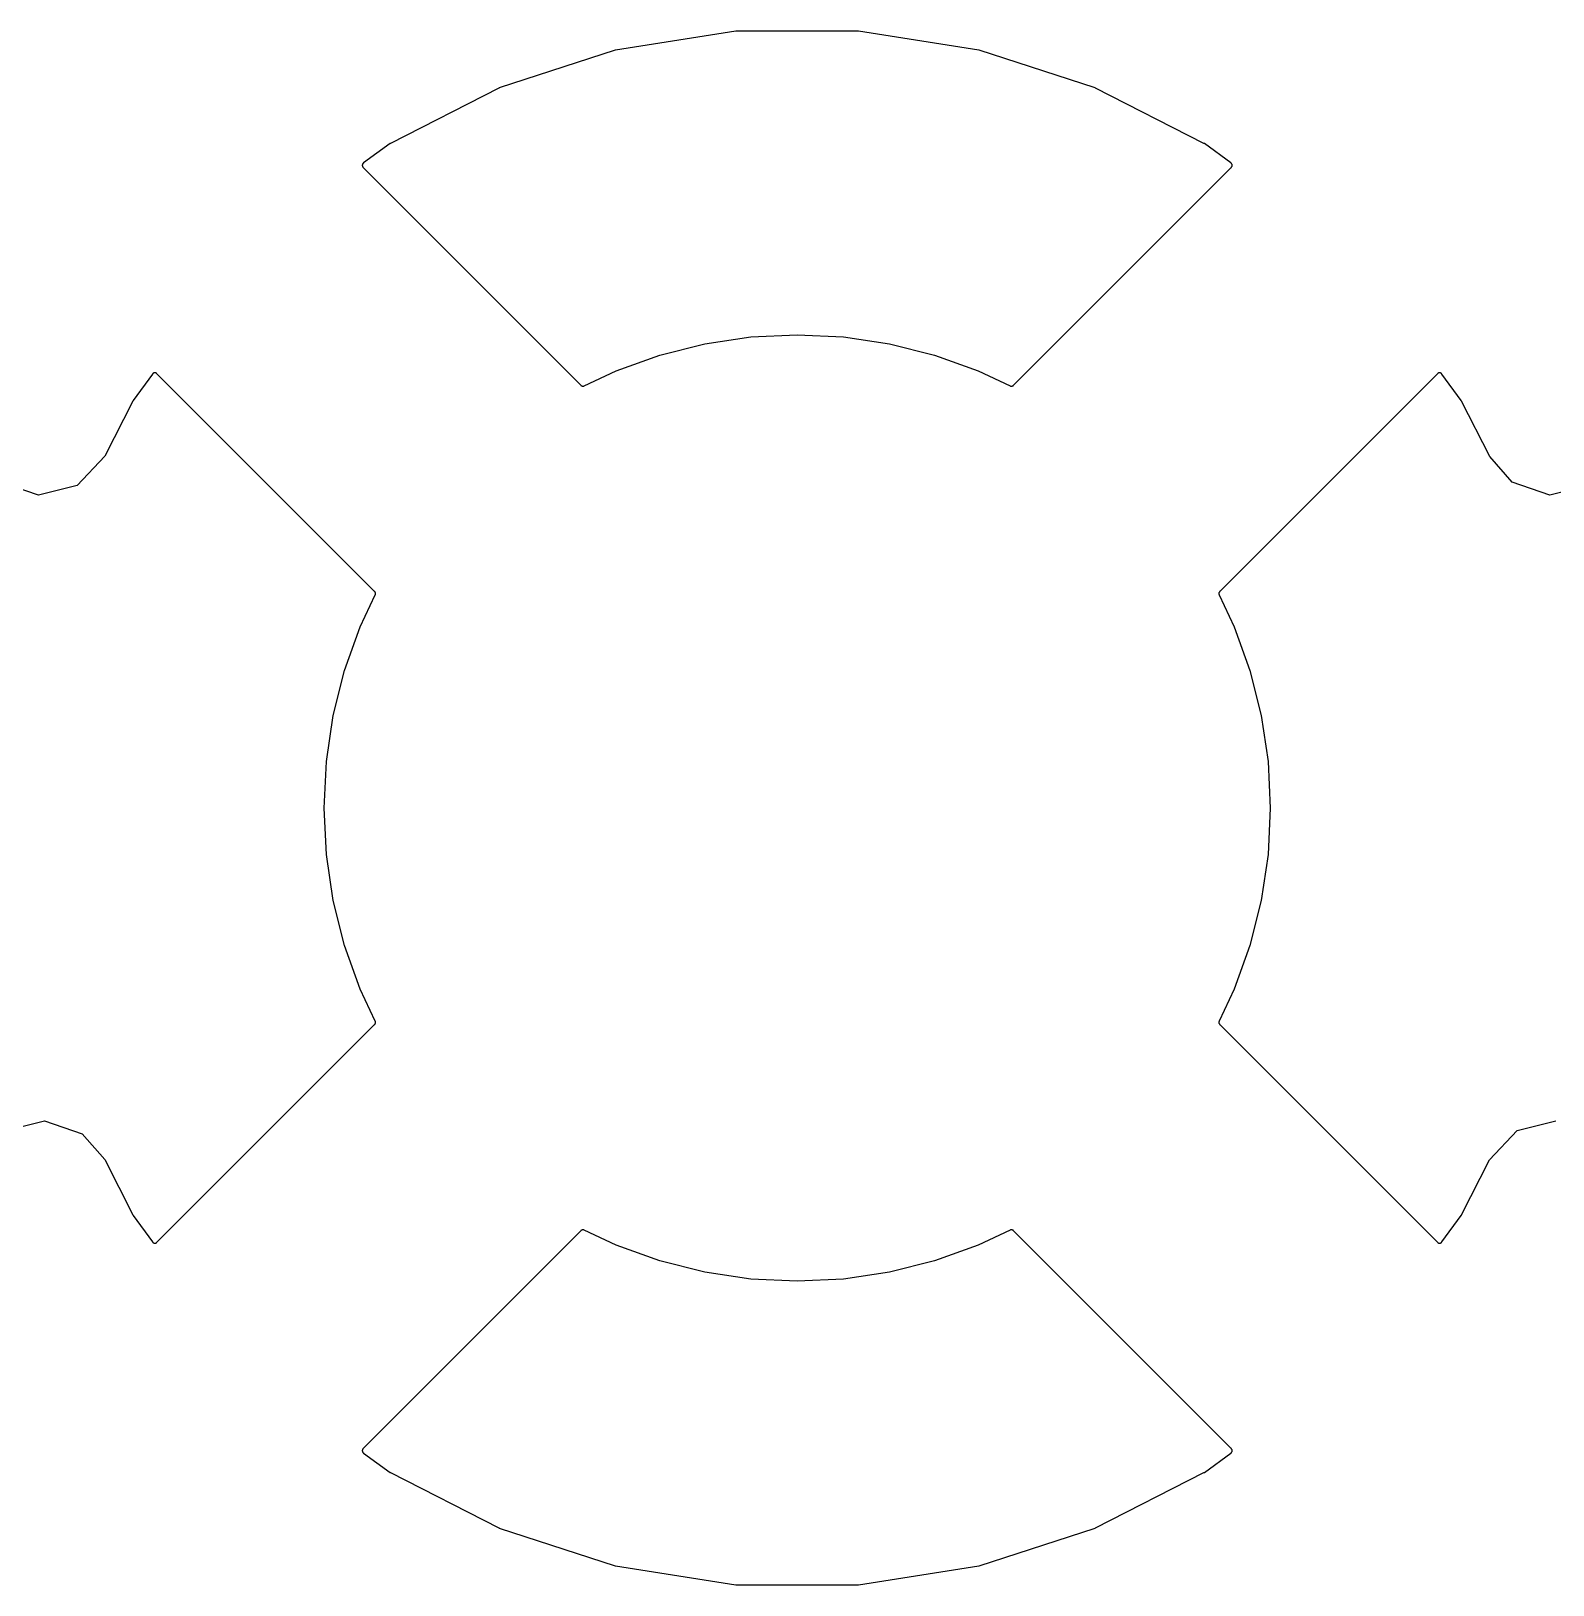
# Model space of a CAD drawing. Header units: metres. Extents: x 92.3 to 181.5, y -134.8 to -50.6.
# Drawn here: x 150.432 to 152.99, y -102.755 to -100.145 of the extents above; entities that cross this region are included whole.
import ezdxf

# ---------------------------------------------------------------- set-up
doc = ezdxf.new("R2010")
doc.units = ezdxf.units.M

msp = doc.modelspace()

# ---------------------------------------------------------------- linework, layer by layer
for points in [[(151.2187, -100.2408), (151.2187, -100.2408), (151.0364, -100.3337), (151.0363, -100.3337), (151.0362, -100.3338), (151.0361, -100.3338), (151.036, -100.3339), (151.036, -100.3339), (151.0359, -100.3339), (151.0359, -100.334), (151.0358, -100.334), (151.0357, -100.3341), (150.9911, -100.3665), (150.991, -100.3665), (150.991, -100.3666), (150.9909, -100.3667), (150.9908, -100.3668), (150.9908, -100.3668), (150.9907, -100.3669), (150.9906, -100.3669), (150.9905, -100.367), (150.9904, -100.3671), (150.9904, -100.3671), (150.9904, -100.3672), (150.9903, -100.3673), (150.9902, -100.3674), (150.9901, -100.3675), (150.9901, -100.3675), (150.9901, -100.3676), (150.99, -100.3676), (150.9899, -100.3677), (150.9899, -100.3678), (150.9899, -100.3678), (150.9898, -100.3679), (150.9897, -100.368), (150.9897, -100.3681), (150.9896, -100.3683), (150.9896, -100.3683), (150.9896, -100.3684), (150.9895, -100.3685), (150.9895, -100.3686), (150.9894, -100.3687), (150.9894, -100.3687), (150.9894, -100.3688), (150.9893, -100.3689), (150.9893, -100.369), (150.9893, -100.3691), (150.9893, -100.3691), (150.9892, -100.3692), (150.9892, -100.3694), (150.9892, -100.3695), (150.9892, -100.3696), (150.9892, -100.3696), (150.9891, -100.3697), (150.9891, -100.3698), (150.9891, -100.3699), (150.9891, -100.3701), (150.9891, -100.3701), (150.9891, -100.3702), (150.9891, -100.3703), (150.9891, -100.3704), (150.9891, -100.3705), (150.9891, -100.3705), (150.9891, -100.3706), (150.9891, -100.3708), (150.9891, -100.3709), (150.9891, -100.371), (150.9891, -100.371), (150.9891, -100.3711), (150.9891, -100.3713), (150.9892, -100.3714), (150.9892, -100.3715), (150.9892, -100.3715), (150.9892, -100.3716), (150.9892, -100.3717), (150.9893, -100.3719), (150.9893, -100.372), (150.9893, -100.372), (150.9893, -100.3721), (150.9894, -100.3722), (150.9894, -100.3723), (150.9895, -100.3724), (150.9895, -100.3724), (150.9895, -100.3726), (150.9896, -100.3727), (150.9896, -100.3728), (150.9897, -100.3729), (150.9897, -100.3729), (150.9897, -100.373), (150.9898, -100.3731), (150.9899, -100.3732), (150.9899, -100.3733), (150.9899, -100.3733), (150.99, -100.3734), (150.9901, -100.3735), (150.9901, -100.3736), (150.9902, -100.3737), (150.9902, -100.3737), (150.9903, -100.3738), (150.9904, -100.3739), (150.9905, -100.374), (150.9905, -100.3741), (151.3564, -100.7399), (151.3565, -100.74), (151.3566, -100.7401), (151.3567, -100.7402), (151.3568, -100.7402), (151.3568, -100.7402), (151.3569, -100.7403), (151.3569, -100.7404), (151.357, -100.7405), (151.3571, -100.7405), (151.3571, -100.7405), (151.3572, -100.7406), (151.3573, -100.7407), (151.3574, -100.7407), (151.3575, -100.7408), (151.3575, -100.7408), (151.3576, -100.7408), (151.3577, -100.7409), (151.3579, -100.7409), (151.358, -100.741), (151.358, -100.741), (151.3581, -100.741), (151.3582, -100.7411), (151.3583, -100.7411), (151.3584, -100.7411), (151.3584, -100.7411), (151.3585, -100.7412), (151.3586, -100.7412), (151.3587, -100.7412), (151.3589, -100.7413), (151.3589, -100.7413), (151.359, -100.7413), (151.3591, -100.7413), (151.3592, -100.7413), (151.3593, -100.7414), (151.3593, -100.7414), (151.3594, -100.7414), (151.3596, -100.7414), (151.3597, -100.7414), (151.3598, -100.7414), (151.3598, -100.7414), (151.3599, -100.7414), (151.36, -100.7414), (151.3601, -100.7414), (151.3603, -100.7414), (151.3603, -100.7414), (151.3604, -100.7414), (151.3605, -100.7414), (151.3606, -100.7413), (151.3607, -100.7413), (151.3607, -100.7413), (151.3609, -100.7413), (151.361, -100.7413), (151.3611, -100.7413), (151.3612, -100.7412), (151.3612, -100.7412), (151.3613, -100.7412), (151.3614, -100.7412), (151.3615, -100.7411), (151.3616, -100.7411), (151.3616, -100.7411), (151.3618, -100.7411), (151.3619, -100.741), (151.362, -100.741), (151.3621, -100.7409), (151.4158, -100.7155), (151.4892, -100.6892), (151.5649, -100.6703), (151.6421, -100.6588), (151.72, -100.655), (151.7979, -100.6588), (151.8751, -100.6703), (151.9508, -100.6892), (152.0242, -100.7155), (152.0779, -100.7409), (152.078, -100.741), (152.0781, -100.741), (152.0782, -100.7411), (152.0784, -100.7411), (152.0784, -100.7411), (152.0785, -100.7411), (152.0786, -100.7412), (152.0787, -100.7412), (152.0788, -100.7412), (152.0788, -100.7412), (152.0789, -100.7413), (152.079, -100.7413), (152.0791, -100.7413), (152.0793, -100.7413), (152.0793, -100.7413), (152.0794, -100.7413), (152.0795, -100.7414), (152.0796, -100.7414), (152.0797, -100.7414), (152.0797, -100.7414), (152.0799, -100.7414), (152.08, -100.7414), (152.0801, -100.7414), (152.0802, -100.7414), (152.0802, -100.7414), (152.0803, -100.7414), (152.0804, -100.7414), (152.0806, -100.7414), (152.0807, -100.7414), (152.0807, -100.7414), (152.0808, -100.7413), (152.0809, -100.7413), (152.081, -100.7413), (152.0811, -100.7413), (152.0811, -100.7413), (152.0813, -100.7412), (152.0814, -100.7412), (152.0815, -100.7412), (152.0816, -100.7411), (152.0816, -100.7411), (152.0817, -100.7411), (152.0818, -100.7411), (152.0819, -100.741), (152.082, -100.741), (152.082, -100.741), (152.0821, -100.7409), (152.0823, -100.7409), (152.0824, -100.7408), (152.0825, -100.7408), (152.0825, -100.7408), (152.0826, -100.7407), (152.0827, -100.7407), (152.0828, -100.7406), (152.0829, -100.7405), (152.0829, -100.7405), (152.083, -100.7405), (152.0831, -100.7404), (152.0831, -100.7403), (152.0832, -100.7402), (152.0832, -100.7402), (152.0833, -100.7402), (152.0834, -100.7401), (152.0835, -100.74), (152.0836, -100.7399), (152.4495, -100.3741), (152.4495, -100.374), (152.4496, -100.3739), (152.4497, -100.3738), (152.4498, -100.3737), (152.4498, -100.3737), (152.4499, -100.3736), (152.4499, -100.3735), (152.45, -100.3734), (152.4501, -100.3733), (152.4501, -100.3733), (152.4501, -100.3732), (152.4502, -100.3731), (152.4503, -100.373), (152.4503, -100.3729), (152.4503, -100.3729), (152.4504, -100.3728), (152.4504, -100.3727), (152.4505, -100.3726), (152.4505, -100.3724), (152.4505, -100.3724), (152.4506, -100.3723), (152.4506, -100.3722), (152.4507, -100.3721), (152.4507, -100.372), (152.4507, -100.372), (152.4507, -100.3719), (152.4508, -100.3717), (152.4508, -100.3716), (152.4508, -100.3715), (152.4508, -100.3715), (152.4508, -100.3714), (152.4509, -100.3713), (152.4509, -100.3711), (152.4509, -100.371), (152.4509, -100.371), (152.4509, -100.3709), (152.4509, -100.3708), (152.4509, -100.3706), (152.4509, -100.3705), (152.4509, -100.3705), (152.4509, -100.3704), (152.4509, -100.3703), (152.4509, -100.3702), (152.4509, -100.37), (152.4509, -100.37), (152.4509, -100.3699), (152.4509, -100.3698), (152.4508, -100.3697), (152.4508, -100.3695), (152.4508, -100.3695), (152.4508, -100.3694), (152.4508, -100.3693), (152.4507, -100.3692), (152.4507, -100.3691), (152.4507, -100.3691), (152.4507, -100.369), (152.4506, -100.3688), (152.4506, -100.3687), (152.4505, -100.3686), (152.4505, -100.3686), (152.4505, -100.3685), (152.4504, -100.3684), (152.4504, -100.3683), (152.4503, -100.3682), (152.4503, -100.3682), (152.4503, -100.3681), (152.4502, -100.368), (152.4501, -100.3678), (152.4501, -100.3677), (152.4501, -100.3677), (152.45, -100.3676), (152.4499, -100.3675), (152.4499, -100.3674), (152.4498, -100.3674), (152.4498, -100.3674), (152.4497, -100.3673), (152.4496, -100.3672), (152.4495, -100.3671), (152.4495, -100.367), (152.4495, -100.367), (152.4494, -100.3669), (152.4493, -100.3669), (152.4492, -100.3668), (152.4492, -100.3667), (152.4492, -100.3667), (152.4491, -100.3667), (152.449, -100.3666), (152.4489, -100.3665), (152.4489, -100.3665), (152.4043, -100.3341), (152.4043, -100.3341), (152.4042, -100.334), (152.4042, -100.334), (152.4041, -100.334), (152.4041, -100.334), (152.404, -100.3339), (152.404, -100.3339), (152.4039, -100.3338), (152.4037, -100.3338), (152.4037, -100.3338), (152.4036, -100.3337), (152.2213, -100.2408), (152.2212, -100.2407), (152.2211, -100.2407), (152.221, -100.2407), (152.2209, -100.2406), (152.2209, -100.2406), (152.2209, -100.2406), (152.2208, -100.2406), (152.2207, -100.2405), (152.2206, -100.2405), (152.026, -100.1773), (152.0259, -100.1772), (152.0258, -100.1772), (152.0257, -100.1772), (152.0256, -100.1771), (152.0256, -100.1771), (152.0255, -100.1771), (152.0254, -100.1771), (152.0253, -100.1771), (152.0252, -100.1771), (151.8231, -100.1451), (151.823, -100.145), (151.8229, -100.145), (151.8228, -100.145), (151.8227, -100.145), (151.8227, -100.145), (151.8226, -100.145), (151.8225, -100.145), (151.8224, -100.145), (151.8223, -100.145), (151.6177, -100.145), (151.6176, -100.145), (151.6175, -100.145), (151.6174, -100.145), (151.6173, -100.145), (151.6173, -100.145), (151.6172, -100.145), (151.6171, -100.145), (151.617, -100.145), (151.6169, -100.1451), (151.4148, -100.1771), (151.4147, -100.1771), (151.4146, -100.1771), (151.4145, -100.1771), (151.4144, -100.1771), (151.4144, -100.1771), (151.4143, -100.1772), (151.4142, -100.1772), (151.4141, -100.1772), (151.414, -100.1773), (151.2194, -100.2405), (151.2194, -100.2405), (151.2194, -100.2405), (151.2193, -100.2405), (151.2193, -100.2405), (151.2193, -100.2405), (151.2192, -100.2406), (151.2192, -100.2406), (151.2192, -100.2406), (151.2192, -100.2406), (151.2191, -100.2406), (151.2191, -100.2406), (151.2191, -100.2406), (151.2191, -100.2406), (151.2191, -100.2406), (151.2191, -100.2406), (151.219, -100.2407), (151.2189, -100.2407), (151.2189, -100.2407), (151.2189, -100.2407), (151.2188, -100.2407), (151.2188, -100.2407), (151.2188, -100.2408), (151.2187, -100.2408), (151.2187, -100.2408)], [(150.3901, -101.9915), (150.4551, -101.9754), (150.5186, -101.9971), (150.5563, -102.0406), (150.6037, -102.1336), (150.6038, -102.1337), (150.6038, -102.1337), (150.6038, -102.1339), (150.6039, -102.134), (150.6039, -102.134), (150.604, -102.1341), (150.604, -102.1341), (150.604, -102.1342), (150.604, -102.1342), (150.6041, -102.1343), (150.6041, -102.1343), (150.6365, -102.1789), (150.6365, -102.1789), (150.6366, -102.179), (150.6367, -102.1791), (150.6367, -102.1792), (150.6367, -102.1792), (150.6368, -102.1792), (150.6369, -102.1793), (150.6369, -102.1794), (150.637, -102.1795), (150.637, -102.1795), (150.6371, -102.1795), (150.6372, -102.1796), (150.6373, -102.1797), (150.6374, -102.1798), (150.6374, -102.1798), (150.6374, -102.1799), (150.6375, -102.1799), (150.6376, -102.18), (150.6377, -102.1801), (150.6377, -102.1801), (150.6378, -102.1801), (150.638, -102.1802), (150.6381, -102.1803), (150.6382, -102.1803), (150.6382, -102.1803), (150.6383, -102.1804), (150.6384, -102.1804), (150.6385, -102.1805), (150.6386, -102.1805), (150.6386, -102.1805), (150.6387, -102.1806), (150.6388, -102.1806), (150.639, -102.1807), (150.6391, -102.1807), (150.6391, -102.1807), (150.6392, -102.1807), (150.6393, -102.1808), (150.6394, -102.1808), (150.6395, -102.1808), (150.6395, -102.1808), (150.6397, -102.1808), (150.6398, -102.1809), (150.6399, -102.1809), (150.64, -102.1809), (150.64, -102.1809), (150.6402, -102.1809), (150.6403, -102.1809), (150.6404, -102.1809), (150.6405, -102.1809), (150.6405, -102.1809), (150.6406, -102.1809), (150.6408, -102.1809), (150.6409, -102.1809), (150.641, -102.1809), (150.641, -102.1809), (150.6411, -102.1809), (150.6413, -102.1809), (150.6414, -102.1808), (150.6415, -102.1808), (150.6415, -102.1808), (150.6416, -102.1808), (150.6417, -102.1808), (150.6419, -102.1807), (150.642, -102.1807), (150.642, -102.1807), (150.6421, -102.1807), (150.6422, -102.1806), (150.6423, -102.1806), (150.6424, -102.1805), (150.6424, -102.1805), (150.6426, -102.1805), (150.6427, -102.1804), (150.6428, -102.1804), (150.6429, -102.1803), (150.6429, -102.1803), (150.643, -102.1803), (150.6431, -102.1802), (150.6432, -102.1801), (150.6433, -102.1801), (150.6433, -102.1801), (150.6434, -102.18), (150.6435, -102.1799), (150.6436, -102.1799), (150.6437, -102.1798), (150.6437, -102.1798), (150.6438, -102.1797), (150.6439, -102.1796), (150.644, -102.1795), (150.6441, -102.1795), (151.0099, -101.8136), (151.01, -101.8135), (151.01, -101.8135), (151.0101, -101.8134), (151.0102, -101.8133), (151.0103, -101.8132), (151.0103, -101.8132), (151.0103, -101.8131), (151.0104, -101.813), (151.0105, -101.8129), (151.0106, -101.8128), (151.0106, -101.8128), (151.0106, -101.8127), (151.0107, -101.8126), (151.0108, -101.8125), (151.0108, -101.8124), (151.0108, -101.8124), (151.0109, -101.8122), (151.0109, -101.8121), (151.011, -101.812), (151.011, -101.8119), (151.011, -101.8119), (151.0111, -101.8118), (151.0111, -101.8117), (151.0112, -101.8115), (151.0112, -101.8114), (151.0112, -101.8114), (151.0112, -101.8113), (151.0113, -101.8112), (151.0113, -101.811), (151.0113, -101.8109), (151.0113, -101.8109), (151.0113, -101.8108), (151.0114, -101.8107), (151.0114, -101.8105), (151.0114, -101.8104), (151.0114, -101.8104), (151.0114, -101.8103), (151.0114, -101.8101), (151.0114, -101.81), (151.0114, -101.8099), (151.0114, -101.8099), (151.0114, -101.8098), (151.0114, -101.8096), (151.0114, -101.8095), (151.0113, -101.8094), (151.0113, -101.8094), (151.0113, -101.8093), (151.0113, -101.8091), (151.0113, -101.809), (151.0113, -101.8089), (151.0113, -101.8089), (151.0112, -101.8088), (151.0112, -101.8086), (151.0111, -101.8085), (151.0111, -101.8084), (151.0111, -101.8084), (151.0111, -101.8083), (151.011, -101.8082), (151.011, -101.808), (151.011, -101.808), (151.0109, -101.8079), (150.9855, -101.7542), (150.9592, -101.6808), (150.9403, -101.6051), (150.9288, -101.5279), (150.925, -101.45), (150.9288, -101.3721), (150.9403, -101.2949), (150.9592, -101.2192), (150.9855, -101.1458), (151.0109, -101.0921), (151.011, -101.092), (151.011, -101.092), (151.011, -101.0918), (151.0111, -101.0917), (151.0111, -101.0916), (151.0111, -101.0916), (151.0111, -101.0915), (151.0112, -101.0914), (151.0112, -101.0912), (151.0113, -101.0911), (151.0113, -101.0911), (151.0113, -101.091), (151.0113, -101.0909), (151.0113, -101.0907), (151.0113, -101.0906), (151.0113, -101.0906), (151.0114, -101.0905), (151.0114, -101.0904), (151.0114, -101.0902), (151.0114, -101.0901), (151.0114, -101.0901), (151.0114, -101.09), (151.0114, -101.0899), (151.0114, -101.0897), (151.0114, -101.0896), (151.0114, -101.0896), (151.0114, -101.0895), (151.0114, -101.0893), (151.0113, -101.0892), (151.0113, -101.0891), (151.0113, -101.0891), (151.0113, -101.089), (151.0113, -101.0888), (151.0112, -101.0887), (151.0112, -101.0886), (151.0112, -101.0886), (151.0112, -101.0885), (151.0111, -101.0883), (151.0111, -101.0882), (151.011, -101.0881), (151.011, -101.0881), (151.011, -101.088), (151.0109, -101.0879), (151.0109, -101.0878), (151.0108, -101.0876), (151.0108, -101.0876), (151.0108, -101.0875), (151.0107, -101.0874), (151.0106, -101.0873), (151.0106, -101.0872), (151.0106, -101.0872), (151.0105, -101.0871), (151.0104, -101.087), (151.0103, -101.0869), (151.0103, -101.0868), (151.0103, -101.0868), (151.0102, -101.0867), (151.0101, -101.0866), (151.01, -101.0865), (151.01, -101.0865), (151.0099, -101.0864), (150.6441, -100.7205), (150.644, -100.7205), (150.6439, -100.7204), (150.6438, -100.7203), (150.6437, -100.7202), (150.6437, -100.7202), (150.6436, -100.7201), (150.6435, -100.7201), (150.6434, -100.72), (150.6433, -100.7199), (150.6433, -100.7199), (150.6432, -100.7199), (150.6431, -100.7198), (150.643, -100.7197), (150.6429, -100.7197), (150.6429, -100.7197), (150.6428, -100.7196), (150.6427, -100.7196), (150.6426, -100.7195), (150.6424, -100.7195), (150.6424, -100.7195), (150.6423, -100.7194), (150.6422, -100.7194), (150.6421, -100.7193), (150.642, -100.7193), (150.642, -100.7193), (150.6419, -100.7193), (150.6417, -100.7192), (150.6416, -100.7192), (150.6415, -100.7192), (150.6415, -100.7192), (150.6414, -100.7192), (150.6413, -100.7191), (150.6411, -100.7191), (150.641, -100.7191), (150.641, -100.7191), (150.6409, -100.7191), (150.6408, -100.7191), (150.6406, -100.7191), (150.6405, -100.7191), (150.6405, -100.7191), (150.6404, -100.7191), (150.6403, -100.7191), (150.6402, -100.7191), (150.6401, -100.7191), (150.6401, -100.7191), (150.6399, -100.7191), (150.6398, -100.7191), (150.6397, -100.7191), (150.6396, -100.7192), (150.6396, -100.7192), (150.6395, -100.7192), (150.6394, -100.7192), (150.6392, -100.7192), (150.6391, -100.7193), (150.6391, -100.7193), (150.639, -100.7193), (150.6389, -100.7193), (150.6388, -100.7194), (150.6387, -100.7194), (150.6387, -100.7194), (150.6386, -100.7195), (150.6385, -100.7195), (150.6384, -100.7196), (150.6383, -100.7196), (150.6383, -100.7196), (150.6381, -100.7197), (150.638, -100.7197), (150.6379, -100.7198), (150.6378, -100.7199), (150.6378, -100.7199), (150.6377, -100.7199), (150.6376, -100.72), (150.6376, -100.7201), (150.6375, -100.7201), (150.6375, -100.7201), (150.6374, -100.7202), (150.6373, -100.7203), (150.6372, -100.7204), (150.6371, -100.7204), (150.6371, -100.7204), (150.637, -100.7205), (150.6369, -100.7206), (150.6369, -100.7207), (150.6368, -100.7208), (150.6368, -100.7208), (150.6367, -100.7209), (150.6366, -100.721), (150.6365, -100.721), (150.6365, -100.7211), (150.6041, -100.7657), (150.604, -100.7658), (150.604, -100.7659), (150.6039, -100.7659), (150.6039, -100.766), (150.6039, -100.766), (150.6038, -100.7661), (150.6038, -100.7662), (150.6037, -100.7663), (150.6037, -100.7664), (150.5564, -100.8593), (150.5099, -100.9085), (150.4449, -100.9246), (150.3814, -100.9029)], [(153.0499, -100.9085), (152.9849, -100.9246), (152.9214, -100.9029), (152.8837, -100.8594), (152.8363, -100.7664), (152.8363, -100.7663), (152.8362, -100.7662), (152.8362, -100.7661), (152.8361, -100.766), (152.8361, -100.766), (152.8361, -100.766), (152.836, -100.7659), (152.836, -100.7658), (152.8359, -100.7657), (152.8035, -100.7211), (152.8035, -100.7211), (152.8034, -100.721), (152.8033, -100.7209), (152.8033, -100.7209), (152.8033, -100.7208), (152.8032, -100.7207), (152.8031, -100.7206), (152.803, -100.7205), (152.803, -100.7205), (152.8029, -100.7205), (152.8028, -100.7204), (152.8027, -100.7203), (152.8026, -100.7202), (152.8026, -100.7202), (152.8026, -100.7201), (152.8025, -100.7201), (152.8024, -100.72), (152.8023, -100.7199), (152.8023, -100.7199), (152.8021, -100.7199), (152.802, -100.7198), (152.8019, -100.7197), (152.8018, -100.7197), (152.8018, -100.7197), (152.8017, -100.7196), (152.8016, -100.7196), (152.8015, -100.7195), (152.8014, -100.7195), (152.8014, -100.7195), (152.8013, -100.7194), (152.8012, -100.7194), (152.801, -100.7193), (152.8009, -100.7193), (152.8009, -100.7193), (152.8008, -100.7193), (152.8007, -100.7192), (152.8006, -100.7192), (152.8004, -100.7192), (152.8004, -100.7192), (152.8003, -100.7192), (152.8002, -100.7191), (152.8001, -100.7191), (152.8, -100.7191), (152.8, -100.7191), (152.7998, -100.7191), (152.7997, -100.7191), (152.7996, -100.7191), (152.7995, -100.7191), (152.7995, -100.7191), (152.7994, -100.7191), (152.7992, -100.7191), (152.7991, -100.7191), (152.799, -100.7191), (152.799, -100.7191), (152.7989, -100.7191), (152.7987, -100.7191), (152.7986, -100.7192), (152.7985, -100.7192), (152.7985, -100.7192), (152.7984, -100.7192), (152.7983, -100.7192), (152.7981, -100.7193), (152.798, -100.7193), (152.798, -100.7193), (152.7979, -100.7193), (152.7978, -100.7194), (152.7977, -100.7194), (152.7976, -100.7195), (152.7976, -100.7195), (152.7974, -100.7195), (152.7973, -100.7196), (152.7972, -100.7196), (152.7971, -100.7197), (152.7971, -100.7197), (152.797, -100.7197), (152.7969, -100.7198), (152.7968, -100.7199), (152.7967, -100.7199), (152.7967, -100.7199), (152.7966, -100.72), (152.7965, -100.7201), (152.7964, -100.7201), (152.7963, -100.7202), (152.7963, -100.7202), (152.7962, -100.7203), (152.7961, -100.7204), (152.796, -100.7205), (152.7959, -100.7205), (152.4301, -101.0864), (152.43, -101.0865), (152.43, -101.0865), (152.4299, -101.0866), (152.4298, -101.0867), (152.4297, -101.0868), (152.4297, -101.0868), (152.4296, -101.0869), (152.4296, -101.087), (152.4295, -101.0871), (152.4294, -101.0872), (152.4294, -101.0872), (152.4294, -101.0873), (152.4293, -101.0874), (152.4292, -101.0875), (152.4292, -101.0876), (152.4292, -101.0876), (152.4291, -101.0878), (152.4291, -101.0879), (152.429, -101.088), (152.429, -101.0881), (152.429, -101.0881), (152.4289, -101.0882), (152.4289, -101.0883), (152.4288, -101.0885), (152.4288, -101.0886), (152.4288, -101.0886), (152.4288, -101.0887), (152.4287, -101.0888), (152.4287, -101.089), (152.4287, -101.0891), (152.4287, -101.0891), (152.4287, -101.0892), (152.4286, -101.0893), (152.4286, -101.0895), (152.4286, -101.0896), (152.4286, -101.0896), (152.4286, -101.0897), (152.4286, -101.0899), (152.4286, -101.09), (152.4286, -101.0901), (152.4286, -101.0901), (152.4286, -101.0902), (152.4286, -101.0904), (152.4286, -101.0905), (152.4287, -101.0906), (152.4287, -101.0906), (152.4287, -101.0907), (152.4287, -101.0909), (152.4287, -101.091), (152.4287, -101.0911), (152.4287, -101.0911), (152.4288, -101.0912), (152.4288, -101.0914), (152.4289, -101.0915), (152.4289, -101.0916), (152.4289, -101.0916), (152.4289, -101.0917), (152.429, -101.0918), (152.429, -101.092), (152.429, -101.092), (152.4291, -101.0921), (152.4545, -101.1458), (152.4808, -101.2192), (152.4997, -101.2949), (152.5112, -101.3721), (152.515, -101.45), (152.5112, -101.5279), (152.4997, -101.6051), (152.4808, -101.6808), (152.4545, -101.7542), (152.4291, -101.8079), (152.429, -101.808)], [(152.429, -101.808), (152.429, -101.808), (152.429, -101.8082), (152.4289, -101.8083), (152.4289, -101.8084), (152.4289, -101.8084), (152.4289, -101.8085), (152.4288, -101.8086), (152.4288, -101.8088), (152.4287, -101.8089), (152.4287, -101.8089), (152.4287, -101.809), (152.4287, -101.8091), (152.4287, -101.8093), (152.4287, -101.8094), (152.4287, -101.8094), (152.4286, -101.8095), (152.4286, -101.8096), (152.4286, -101.8098), (152.4286, -101.8099), (152.4286, -101.8099), (152.4286, -101.81), (152.4286, -101.8101), (152.4286, -101.8103), (152.4286, -101.8104), (152.4286, -101.8104), (152.4286, -101.8105), (152.4286, -101.8107), (152.4287, -101.8108), (152.4287, -101.8109), (152.4287, -101.8109), (152.4287, -101.811), (152.4287, -101.8112), (152.4288, -101.8113), (152.4288, -101.8114), (152.4288, -101.8114), (152.4288, -101.8115), (152.4289, -101.8117), (152.4289, -101.8118), (152.429, -101.8119), (152.429, -101.8119), (152.429, -101.812), (152.4291, -101.8121), (152.4291, -101.8122), (152.4292, -101.8124), (152.4292, -101.8124), (152.4292, -101.8125), (152.4293, -101.8126), (152.4294, -101.8127), (152.4294, -101.8128), (152.4294, -101.8128), (152.4295, -101.8129), (152.4296, -101.813), (152.4296, -101.8131), (152.4297, -101.8132), (152.4297, -101.8132), (152.4298, -101.8133), (152.4299, -101.8134), (152.43, -101.8135), (152.43, -101.8135), (152.4301, -101.8136), (152.7959, -102.1795), (152.796, -102.1795), (152.7961, -102.1796), (152.7962, -102.1797), (152.7963, -102.1798), (152.7963, -102.1798), (152.7964, -102.1799), (152.7965, -102.1799), (152.7966, -102.18), (152.7967, -102.1801), (152.7967, -102.1801), (152.7968, -102.1801), (152.7969, -102.1802), (152.797, -102.1803), (152.7971, -102.1803), (152.7971, -102.1803), (152.7972, -102.1804), (152.7973, -102.1804), (152.7974, -102.1805), (152.7975, -102.1805), (152.7975, -102.1805), (152.7976, -102.1806), (152.7977, -102.1806), (152.7979, -102.1807), (152.798, -102.1807), (152.798, -102.1807), (152.7981, -102.1807), (152.7982, -102.1808), (152.7983, -102.1808), (152.7984, -102.1808), (152.7984, -102.1808), (152.7986, -102.1808), (152.7987, -102.1809), (152.7988, -102.1809), (152.7989, -102.1809), (152.7989, -102.1809), (152.799, -102.1809), (152.7991, -102.1809), (152.7993, -102.1809), (152.7994, -102.1809), (152.7994, -102.1809), (152.7995, -102.1809), (152.7996, -102.1809), (152.7997, -102.1809), (152.7999, -102.1809), (152.7999, -102.1809), (152.8, -102.1809), (152.8001, -102.1809), (152.8002, -102.1809), (152.8003, -102.1808), (152.8003, -102.1808), (152.8005, -102.1808), (152.8006, -102.1808), (152.8007, -102.1808), (152.8008, -102.1807), (152.8008, -102.1807), (152.8009, -102.1807), (152.801, -102.1807), (152.8012, -102.1806), (152.8013, -102.1806), (152.8013, -102.1806), (152.8014, -102.1805), (152.8015, -102.1805), (152.8016, -102.1804), (152.8017, -102.1804), (152.8017, -102.1804), (152.8018, -102.1803), (152.8019, -102.1803), (152.802, -102.1802), (152.8021, -102.1802), (152.8021, -102.1802), (152.8022, -102.1801), (152.8023, -102.18), (152.8024, -102.18), (152.8025, -102.1799), (152.8025, -102.1799), (152.8026, -102.1798), (152.8027, -102.1797), (152.8028, -102.1797), (152.8029, -102.1796), (152.8029, -102.1796), (152.803, -102.1795), (152.8031, -102.1794), (152.8031, -102.1793), (152.8032, -102.1792), (152.8032, -102.1792), (152.8033, -102.1791), (152.8034, -102.1791), (152.8034, -102.179), (152.8035, -102.1789), (152.8359, -102.1343), (152.836, -102.1342), (152.836, -102.1342), (152.8361, -102.1341), (152.8361, -102.134), (152.8362, -102.1338), (152.8362, -102.1338), (152.8363, -102.1337), (152.8363, -102.1336), (152.8363, -102.1336), (152.8836, -102.0407), (152.9301, -101.9915), (152.9951, -101.9754)], [(151.362, -102.159), (151.362, -102.159), (151.3619, -102.159), (151.3618, -102.1589), (151.3616, -102.1589), (151.3616, -102.1589), (151.3615, -102.1589), (151.3614, -102.1588), (151.3613, -102.1588), (151.3612, -102.1588), (151.3612, -102.1588), (151.3611, -102.1587), (151.361, -102.1587), (151.3609, -102.1587), (151.3607, -102.1587), (151.3607, -102.1587), (151.3606, -102.1587), (151.3605, -102.1586), (151.3604, -102.1586), (151.3603, -102.1586), (151.3603, -102.1586), (151.3601, -102.1586), (151.36, -102.1586), (151.3599, -102.1586), (151.3598, -102.1586), (151.3598, -102.1586), (151.3597, -102.1586), (151.3596, -102.1586), (151.3594, -102.1586), (151.3593, -102.1586), (151.3593, -102.1586), (151.3592, -102.1587), (151.3591, -102.1587), (151.359, -102.1587), (151.3589, -102.1587), (151.3589, -102.1587), (151.3587, -102.1588), (151.3586, -102.1588), (151.3585, -102.1588), (151.3584, -102.1589), (151.3584, -102.1589), (151.3583, -102.1589), (151.3582, -102.1589), (151.3581, -102.159), (151.358, -102.159), (151.358, -102.159), (151.3579, -102.1591), (151.3577, -102.1591), (151.3576, -102.1592), (151.3575, -102.1592), (151.3575, -102.1592), (151.3574, -102.1593), (151.3573, -102.1593), (151.3572, -102.1594), (151.3571, -102.1595), (151.3571, -102.1595), (151.357, -102.1595), (151.3569, -102.1596), (151.3569, -102.1597), (151.3568, -102.1598), (151.3568, -102.1598), (151.3567, -102.1598), (151.3566, -102.1599), (151.3565, -102.16), (151.3564, -102.1601), (150.9905, -102.5259), (150.9905, -102.526), (150.9904, -102.5261), (150.9903, -102.5262), (150.9902, -102.5263), (150.9902, -102.5263), (150.9901, -102.5264), (150.9901, -102.5265), (150.99, -102.5266), (150.9899, -102.5267), (150.9899, -102.5267), (150.9899, -102.5268), (150.9898, -102.5269), (150.9897, -102.527), (150.9897, -102.5271), (150.9897, -102.5271), (150.9896, -102.5272), (150.9896, -102.5273), (150.9895, -102.5274), (150.9895, -102.5275), (150.9895, -102.5275), (150.9894, -102.5276), (150.9894, -102.5277), (150.9893, -102.5279), (150.9893, -102.528), (150.9893, -102.528), (150.9893, -102.5281), (150.9892, -102.5282), (150.9892, -102.5283), (150.9892, -102.5284), (150.9892, -102.5284), (150.9892, -102.5286), (150.9891, -102.5287), (150.9891, -102.5288), (150.9891, -102.5289), (150.9891, -102.5289), (150.9891, -102.529), (150.9891, -102.5291), (150.9891, -102.5293), (150.9891, -102.5294), (150.9891, -102.5294), (150.9891, -102.5295), (150.9891, -102.5296), (150.9891, -102.5297), (150.9891, -102.5299), (150.9891, -102.5299), (150.9891, -102.53), (150.9891, -102.5301), (150.9891, -102.5302), (150.9892, -102.5303), (150.9892, -102.5303), (150.9892, -102.5305), (150.9892, -102.5306), (150.9892, -102.5307), (150.9893, -102.5308), (150.9893, -102.5308), (150.9893, -102.5309), (150.9893, -102.531), (150.9894, -102.5312), (150.9894, -102.5313), (150.9894, -102.5313), (150.9895, -102.5314), (150.9895, -102.5315), (150.9895, -102.5316), (150.9896, -102.5317), (150.9896, -102.5317), (150.9897, -102.5318), (150.9897, -102.5319), (150.9898, -102.532), (150.9898, -102.5321), (150.9898, -102.5321), (150.9899, -102.5322), (150.99, -102.5323), (150.99, -102.5324), (150.9901, -102.5325), (150.9901, -102.5325), (150.9902, -102.5326), (150.9903, -102.5327), (150.9903, -102.5328), (150.9904, -102.5329), (150.9904, -102.5329), (150.9905, -102.533), (150.9906, -102.5331), (150.9907, -102.5331), (150.9908, -102.5332), (150.9908, -102.5332), (150.9909, -102.5333), (150.9909, -102.5334), (150.991, -102.5334), (150.9911, -102.5335), (151.0357, -102.5659), (151.0358, -102.566), (151.0359, -102.566), (151.036, -102.5661), (151.036, -102.5661), (151.036, -102.5661), (151.0361, -102.5662), (151.0362, -102.5662), (151.0363, -102.5663), (151.0364, -102.5663), (151.2187, -102.6592), (151.2188, -102.6593), (151.2189, -102.6593), (151.219, -102.6593), (151.2191, -102.6594), (151.2191, -102.6594), (151.2191, -102.6594), (151.2192, -102.6594), (151.2193, -102.6595), (151.2194, -102.6595), (151.414, -102.7227), (151.4141, -102.7228), (151.4142, -102.7228), (151.4143, -102.7228), (151.4144, -102.7229), (151.4144, -102.7229), (151.4145, -102.7229), (151.4146, -102.7229), (151.4147, -102.7229), (151.4148, -102.7229), (151.6169, -102.7549), (151.617, -102.755), (151.6171, -102.755), (151.6172, -102.755), (151.6173, -102.755), (151.6173, -102.755), (151.6174, -102.755), (151.6175, -102.755), (151.6176, -102.755), (151.6177, -102.755), (151.8223, -102.755), (151.8224, -102.755), (151.8225, -102.755), (151.8226, -102.755), (151.8227, -102.755), (151.8227, -102.755), (151.8228, -102.755), (151.8229, -102.755), (151.823, -102.755), (151.8231, -102.7549), (152.0252, -102.7229), (152.0253, -102.7229), (152.0254, -102.7229), (152.0255, -102.7229), (152.0256, -102.7229), (152.0256, -102.7229), (152.0257, -102.7228), (152.0258, -102.7228), (152.0259, -102.7228), (152.026, -102.7227), (152.2206, -102.6595), (152.2207, -102.6595), (152.2208, -102.6594), (152.2209, -102.6594), (152.2209, -102.6594), (152.2209, -102.6594), (152.221, -102.6593), (152.2211, -102.6593), (152.2212, -102.6593), (152.2213, -102.6592), (152.4036, -102.5663), (152.4037, -102.5663), (152.4038, -102.5662), (152.4039, -102.5662), (152.404, -102.5661), (152.404, -102.5661), (152.404, -102.5661), (152.4041, -102.566), (152.4042, -102.566), (152.4043, -102.5659), (152.4489, -102.5335), (152.449, -102.5334), (152.4491, -102.5334), (152.4491, -102.5333), (152.4492, -102.5332), (152.4492, -102.5332), (152.4493, -102.5331), (152.4494, -102.5331), (152.4495, -102.533), (152.4496, -102.5329), (152.4496, -102.5329), (152.4497, -102.5328), (152.4497, -102.5327), (152.4498, -102.5326), (152.4499, -102.5325), (152.4499, -102.5325), (152.45, -102.5324), (152.45, -102.5323), (152.4501, -102.5322), (152.4502, -102.5321), (152.4502, -102.5321), (152.4502, -102.532), (152.4503, -102.5319), (152.4503, -102.5318), (152.4504, -102.5317), (152.4504, -102.5317), (152.4504, -102.5316), (152.4505, -102.5315), (152.4505, -102.5314), (152.4506, -102.5313), (152.4506, -102.5313), (152.4506, -102.5312), (152.4507, -102.531), (152.4507, -102.5309), (152.4507, -102.5308), (152.4507, -102.5308), (152.4508, -102.5307), (152.4508, -102.5306), (152.4508, -102.5305), (152.4508, -102.5303), (152.4508, -102.5303), (152.4509, -102.5302), (152.4509, -102.5301), (152.4509, -102.53), (152.4509, -102.5299), (152.4509, -102.5299), (152.4509, -102.5297), (152.4509, -102.5296), (152.4509, -102.5295), (152.4509, -102.5294), (152.4509, -102.5294), (152.4509, -102.5293), (152.4509, -102.5291), (152.4509, -102.529), (152.4509, -102.5289), (152.4509, -102.5289), (152.4509, -102.5288), (152.4509, -102.5287), (152.4508, -102.5286), (152.4508, -102.5284), (152.4508, -102.5284), (152.4508, -102.5283), (152.4508, -102.5282), (152.4507, -102.5281), (152.4507, -102.528), (152.4507, -102.528), (152.4507, -102.5279), (152.4506, -102.5277), (152.4506, -102.5276), (152.4505, -102.5275), (152.4505, -102.5275), (152.4505, -102.5274), (152.4504, -102.5273), (152.4504, -102.5272), (152.4503, -102.5271), (152.4503, -102.5271), (152.4503, -102.527), (152.4502, -102.5269), (152.4501, -102.5268), (152.4501, -102.5267), (152.4501, -102.5267), (152.45, -102.5266), (152.4499, -102.5265), (152.4499, -102.5264), (152.4498, -102.5263), (152.4498, -102.5263), (152.4497, -102.5262), (152.4496, -102.5261), (152.4495, -102.526), (152.4495, -102.5259), (152.0836, -102.1601), (152.0835, -102.16), (152.0834, -102.1599), (152.0833, -102.1598), (152.0832, -102.1598), (152.0832, -102.1598), (152.0831, -102.1597), (152.0831, -102.1596), (152.083, -102.1595), (152.0829, -102.1595), (152.0829, -102.1595), (152.0828, -102.1594), (152.0827, -102.1593), (152.0826, -102.1593), (152.0825, -102.1592), (152.0825, -102.1592), (152.0824, -102.1592), (152.0823, -102.1591), (152.0821, -102.1591), (152.082, -102.159), (152.082, -102.159), (152.0819, -102.159), (152.0818, -102.1589), (152.0817, -102.1589), (152.0816, -102.1589), (152.0816, -102.1589), (152.0815, -102.1588), (152.0814, -102.1588), (152.0813, -102.1588), (152.0811, -102.1587), (152.0811, -102.1587), (152.081, -102.1587), (152.0809, -102.1587), (152.0808, -102.1587), (152.0807, -102.1586), (152.0807, -102.1586), (152.0806, -102.1586), (152.0804, -102.1586), (152.0803, -102.1586), (152.0802, -102.1586), (152.0802, -102.1586), (152.0801, -102.1586), (152.08, -102.1586), (152.0799, -102.1586), (152.0797, -102.1586), (152.0797, -102.1586), (152.0796, -102.1586), (152.0795, -102.1586), (152.0794, -102.1587), (152.0793, -102.1587), (152.0793, -102.1587), (152.0791, -102.1587), (152.079, -102.1587), (152.0789, -102.1587), (152.0788, -102.1588), (152.0788, -102.1588), (152.0787, -102.1588), (152.0786, -102.1588), (152.0785, -102.1589), (152.0784, -102.1589), (152.0784, -102.1589), (152.0782, -102.1589), (152.0781, -102.159), (152.078, -102.159), (152.0779, -102.1591), (152.0242, -102.1845), (151.9508, -102.2108), (151.8751, -102.2297), (151.7979, -102.2412), (151.72, -102.245), (151.6421, -102.2412), (151.5649, -102.2297), (151.4892, -102.2108), (151.4158, -102.1845), (151.3621, -102.1591), (151.362, -102.159)]]:
    msp.add_lwpolyline(points)

doc.saveas('drawing.dxf')
